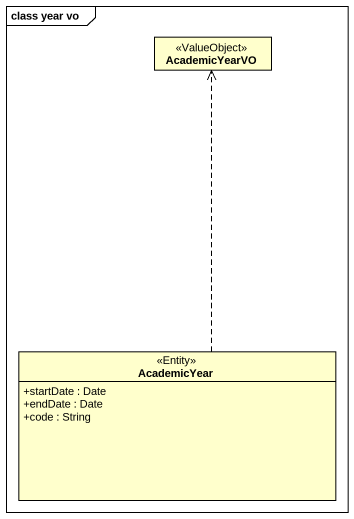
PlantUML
@startuml
mainframe class year vo
hide circle
hide empty members
skinparam classAttributeIconSize 0
class AcademicYearVO <<ValueObject>>
class AcademicYear <<Entity>> {
  +startDate : Date
  +endDate : Date
  +code : String
}
AcademicYear .up.> AcademicYearVO
@enduml
